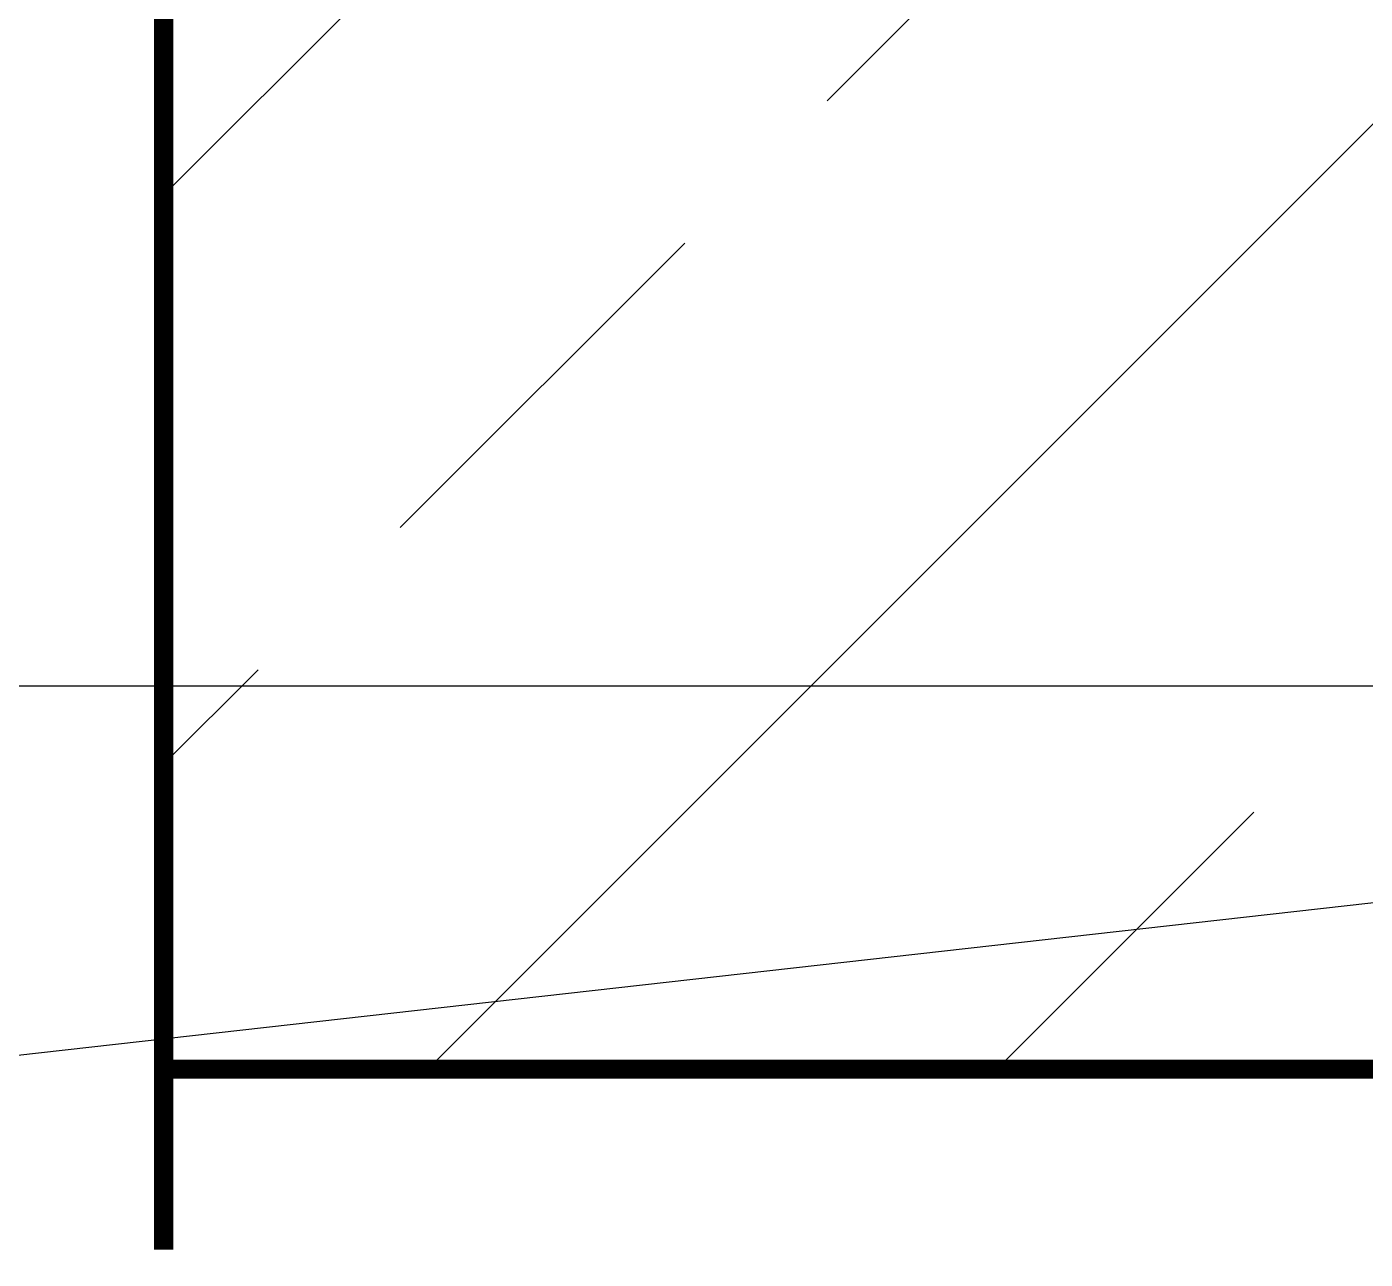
# Model space of a CAD drawing. Extents: x 0 to 21025, y 0 to 14850.
# Drawn here: x 14590 to 15464, y 5956 to 6760 of the extents above; entities that cross this region are included whole.
import ezdxf

# ---------------------------------------------------------------- set-up
doc = ezdxf.new("R2010")
doc.units = 0
doc.header["$LTSCALE"] = 175
doc.linetypes.add('GESTRICHELT', pattern=[0.75, 0.5, -0.25])
doc.layers.get('0').update_dxf_attribs({"linetype": 'CONTINUOUS'})
for name, color, linetype in [('DECKEN', 7, 'CONTINUOUS'), ('LEGENDE-35', 7, 'CONTINUOUS'), ('SCHNITTKANTEN', 1, 'GESTRICHELT'), ('SCHRAFFUR', 2, 'CONTINUOUS')]:
    doc.layers.add(name, color=color, linetype=linetype)

# ---------------------------------------------------------------- blocks, each defined once
blk = doc.blocks.new('*X51')
at = {"color": 0}
for p, q in [((13952.375735, 8755.140893), (14182.234842, 8985)), ((14124.696962, 8185), (14924.696962, 8985)), ((14385.203579, 8816.737678), (14553.465901, 8985)), ((14106.780284, 8538.314383), (14292.395814, 8723.929913)), ((13952.375735, 8383.909833), (14013.972519, 8445.506618)), ((14495.928021, 8185), (14663.626874, 8352.698853))]:
    blk.add_line(p, q, dxfattribs=at)

msp = doc.modelspace()

# ---------------------------------------------------------------- linework, layer by layer
at = {"layer": 'DECKEN', "const_width": 12.5}
msp.add_lwpolyline([(14679.649752, 6080), (17292.266155, 6080)], dxfattribs=at)
at = {"layer": 'LEGENDE-35'}
for points in [[(14335, 6330), (15635, 6330), (15850, 6900)], [(14370, 6065), (15925, 6240), (16000, 6690)]]:
    msp.add_lwpolyline(points, dxfattribs=at)
at = {"layer": 'SCHNITTKANTEN', "const_width": 12.5}
msp.add_lwpolyline([(14679.649752, 5962.207806), (14679.649752, 7580)], dxfattribs=at)

# ---------------------------------------------------------------- block references
at = {"layer": 'SCHRAFFUR'}
msp.add_blockref('*X51', (727.274018, -2105), dxfattribs=at)

doc.saveas('drawing.dxf')
